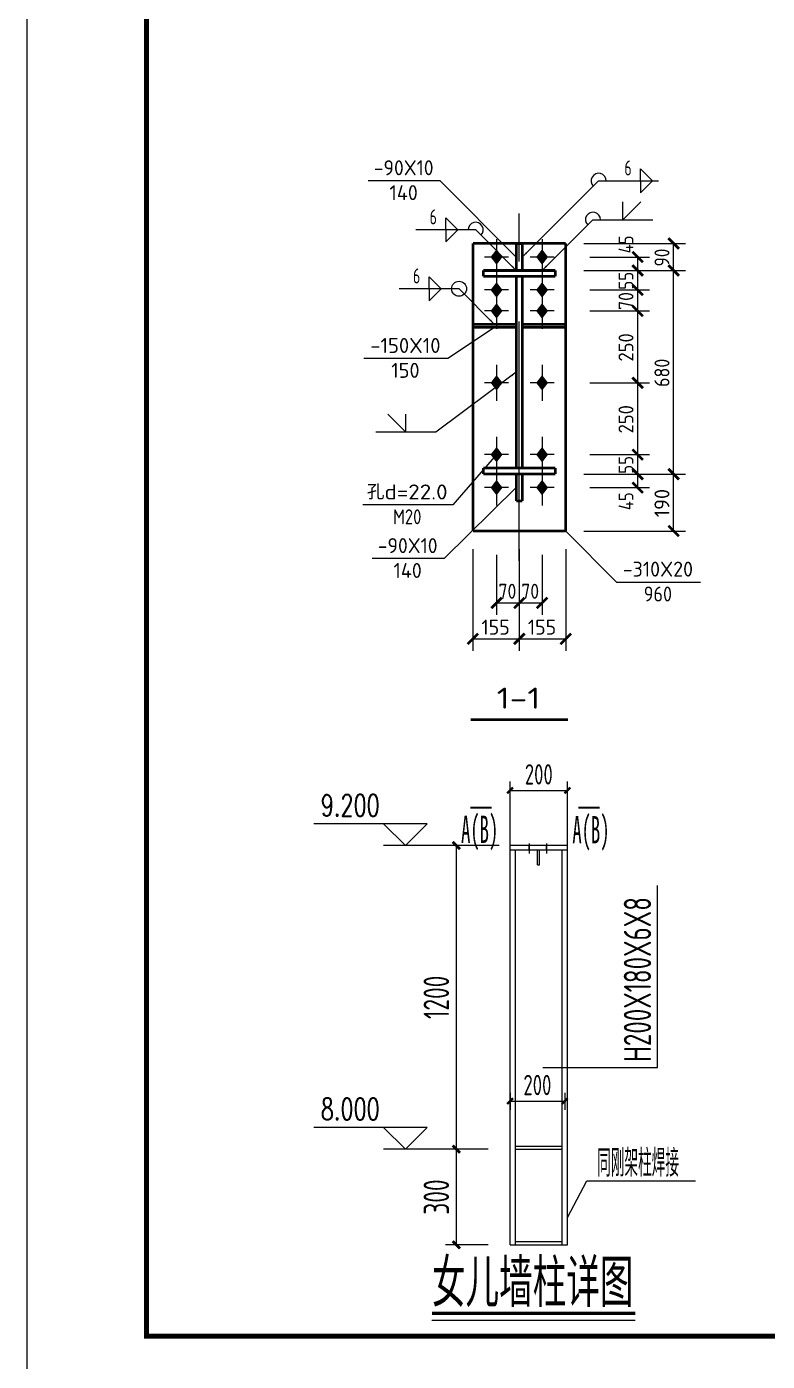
# Model space of a CAD drawing. Extents: x -17471 to 313636, y -71590 to 757901.
# Drawn here: x 187536 to 202984, y 627386 to 655233 of the extents above; entities that cross this region are included whole.
import ezdxf
from ezdxf.enums import TextEntityAlignment as Align

# ---------------------------------------------------------------- set-up
doc = ezdxf.new("R2010")
doc.units = 0
doc.header["$LTSCALE"] = 1000
doc.header["$MEASUREMENT"] = 0
doc.linetypes.add('6', pattern=[8.75, 5, -1.25, 1.25, -1.25])
for name, color, linetype in [('10', 7, 'Continuous'), ('20', 2, 'Continuous'), ('ADIM', 3, 'Continuous'), ('DIM_SYMB', 3, 'Continuous'), ('PUB_TEXT', 7, 'Continuous'), ('PUB_TITLE', 4, 'Continuous'), ('THIN', 7, 'Continuous'), ('尺寸标注', 253, 'Continuous'), ('焊缝标注', 253, 'Continuous'), ('螺栓孔标注', 253, 'Continuous'), ('钢板标注', 253, 'Continuous')]:
    doc.layers.add(name, color=color, linetype=linetype)
doc.layers.add('TEXT', color=7, linetype='Continuous', lineweight=13)
doc.styles.add('_TCH_DIM', font='SIMPLEX', dxfattribs={"bigfont": 'GBCBIG'})
doc.styles.add('STYLE1', font='simhei.ttf', dxfattribs={"width": 0.8})
doc.styles.add('TSSD_Dimension', font='Tssdeng.shx', dxfattribs={"width": 0.7, "bigfont": 'hztxt.shx'})
doc.styles.add('TSSD_REIN', font='Tssdeng.shx', dxfattribs={"width": 0.7, "bigfont": 'hztxt.shx'})
doc.dimstyles.new('TSSD_20_1', dxfattribs={"dimtxt": 3.5, "dimasz": 1, "dimexe": 1.5, "dimexo": 1.5, "dimgap": 1, "dimtad": 1, "dimdec": 0, "dimlfac": 20, "dimzin": 0, "dimdsep": 46, "dimtxsty": 'TSSD_Dimension', "dimblk": 'ARCHTICK', "dimblk1": 'ARCHTICK', "dimblk2": 'ARCHTICK', "dimsah": 1, "dimcen": 0, "dimclrd": 3, "dimclre": 3, "dimclrt": 7, "dimadec": 0, "dimazin": 0, "dimtfac": 1, "dimtdec": 0, "dimtix": 1, "dimtmove": 2, "dimatfit": 3, "dimldrblk": 'ARCHTICK', "dimfxl": 0, "dimtvp": 0.7, "dimtolj": 1, "dimtzin": 0, "dimarcsym": 0})

# ---------------------------------------------------------------- blocks, each defined once
blk = doc.blocks.new('_ArchTick')
at = {"color": 0, "linetype": 'ByBlock', "const_width": 0.4}
blk.add_lwpolyline([(-0.5, -0.5), (0.5, 0.5)], dxfattribs=at)
blk = doc.blocks.new('*D575')
at = {"layer": 'ADIM', "color": 3, "lineweight": -2, "transparency": 16777216}
for p, q in [((10914734, -1656522), (10913811, -1656522)), ((10913998, -1656522), (10913998, -1661737)), ((10914544, -1661737), (10913811, -1661737))]:
    blk.add_line(p, q, dxfattribs=at)
at = {"layer": 'Defpoints', "color": 0, "transparency": 16777216}
for p in [(10914921, -1656522), (10913998, -1661737), (10914731, -1661737)]:
    blk.add_point(p, dxfattribs=at)
at = {"layer": 'ADIM', "color": 3, "lineweight": -2, "transparency": 16777216, "xscale": 125, "yscale": 125, "zscale": 125}
for p, rotation in [((10913998, -1656522), 90), ((10913998, -1661737), 270)]:
    blk.add_blockref('_ArchTick', p, dxfattribs=dict(at, rotation=rotation))
at = {"layer": 'ADIM', "color": 7, "transparency": 16777216, "insert": (10913655, -1659129), "char_height": 437.5, "attachment_point": 5, "rotation": 90, "style": 'TSSD_Dimension'}
blk.add_mtext('\\A1;1200', dxfattribs=at)
blk = doc.blocks.new('*D576')
at = {"layer": 'ADIM', "color": 3, "lineweight": -2, "transparency": 16777216}
for p, q in [((10914544, -1661737), (10913811, -1661737)), ((10913998, -1661737), (10913998, -1663379)), ((10914544, -1663379), (10913811, -1663379))]:
    blk.add_line(p, q, dxfattribs=at)
at = {"layer": 'Defpoints', "color": 0, "transparency": 16777216}
for p in [(10914731, -1661737), (10913998, -1663379), (10914731, -1663379)]:
    blk.add_point(p, dxfattribs=at)
at = {"layer": 'ADIM', "color": 3, "lineweight": -2, "transparency": 16777216, "xscale": 125, "yscale": 125, "zscale": 125}
for p, rotation in [((10913998, -1661737), 90), ((10913998, -1663379), 270)]:
    blk.add_blockref('_ArchTick', p, dxfattribs=dict(at, rotation=rotation))
at = {"layer": 'ADIM', "color": 7, "transparency": 16777216, "insert": (10913655, -1662558), "char_height": 437.5, "attachment_point": 5, "rotation": 90, "style": 'TSSD_Dimension'}
blk.add_mtext('\\A1;300', dxfattribs=at)
blk = doc.blocks.new('*D577')
at = {"layer": 'ADIM', "color": 3, "lineweight": -2, "transparency": 16777216}
for p, q in [((10914921, -1656525), (10914921, -1655424)), ((10915907, -1656525), (10915907, -1655424)), ((10914921, -1655574), (10915907, -1655574))]:
    blk.add_line(p, q, dxfattribs=at)
at = {"layer": 'Defpoints', "color": 0, "transparency": 16777216}
for p in [(10915907, -1655574), (10914921, -1656675), (10915907, -1656675)]:
    blk.add_point(p, dxfattribs=at)
at = {"layer": 'ADIM', "color": 3, "lineweight": -2, "transparency": 16777216, "xscale": 100, "yscale": 100, "zscale": 100, "rotation": 180}
blk.add_blockref('_ArchTick', (10914921, -1655574), dxfattribs=at)
at = {"layer": 'ADIM', "color": 3, "lineweight": -2, "transparency": 16777216, "xscale": 100, "yscale": 100, "zscale": 100}
blk.add_blockref('_ArchTick', (10915907, -1655574), dxfattribs=at)
at = {"layer": 'ADIM', "color": 7, "transparency": 16777216, "insert": (10915414, -1655299), "char_height": 350, "attachment_point": 5, "style": 'TSSD_Dimension'}
blk.add_mtext('\\A1;200', dxfattribs=at)
blk = doc.blocks.new('*D578')
at = {"layer": 'ADIM', "color": 3, "lineweight": -2, "transparency": 16777216}
for p, q in [((10914921, -1660769), (10914921, -1661059)), ((10914921, -1660909), (10915859, -1660909)), ((10915859, -1660769), (10915859, -1661059))]:
    blk.add_line(p, q, dxfattribs=at)
at = {"layer": 'Defpoints', "color": 0, "transparency": 16777216}
for p in [(10914921, -1660619), (10915859, -1660619), (10915859, -1660909)]:
    blk.add_point(p, dxfattribs=at)
at = {"layer": 'ADIM', "color": 3, "lineweight": -2, "transparency": 16777216, "xscale": 100, "yscale": 100, "zscale": 100, "rotation": 180}
blk.add_blockref('_ArchTick', (10914921, -1660909), dxfattribs=at)
at = {"layer": 'ADIM', "color": 3, "lineweight": -2, "transparency": 16777216, "xscale": 100, "yscale": 100, "zscale": 100}
blk.add_blockref('_ArchTick', (10915859, -1660909), dxfattribs=at)
at = {"layer": 'ADIM', "color": 7, "transparency": 16777216, "insert": (10915390, -1660634), "char_height": 350, "attachment_point": 5, "style": 'TSSD_Dimension'}
blk.add_mtext('\\A1;200', dxfattribs=at)
blk = doc.blocks.new('nrq3')
at = {"layer": 'ADIM'}
for p, q in [((10913498.3, -1656146.6), (10911550.7, -1656146.6)), ((10913123.3, -1656521.6), (10912748.3, -1656146.6)), ((10913123.3, -1656521.6), (10913498.3, -1656146.6)), ((10913998.3, -1656521.6), (10912748.3, -1656521.6)), ((10915246.8, -1656486.7), (10915246.8, -1656655.9)), ((10915548.6, -1656486.7), (10915548.6, -1656655.9)), ((10915389.8, -1656855.5), (10915424.3, -1656855.5)), ((10917452.8, -1660334.4), (10917452.8, -1657209.7)), ((10915484.4, -1660334.4), (10917452.8, -1660334.4)), ((10913498.3, -1661361.9), (10911550.7, -1661361.9)), ((10913123.3, -1661736.9), (10912748.3, -1661361.9)), ((10913123.3, -1661736.9), (10913498.3, -1661361.9)), ((10913998.3, -1661736.9), (10912748.3, -1661736.9)), ((10915907.2, -1662908.8), (10916236.1, -1662280.2)), ((10916236.1, -1662280.2), (10918102.2, -1662280.2))]:
    blk.add_line(p, q, dxfattribs=at)
at = {"layer": 'ADIM', "const_width": 28.1}
for points in [[(10915246.8, -1656521.6), (10915246.8, -1656602.5)], [(10915548.6, -1656521.6), (10915548.6, -1656602.5)]]:
    blk.add_lwpolyline(points, dxfattribs=at)
at = {"layer": 'THIN'}
for p, q in [((10914921.1, -1663378.5), (10914921.1, -1656521.6)), ((10915907.2, -1656521.6), (10914921.1, -1656521.6)), ((10915907.2, -1656602.5), (10914921.1, -1656602.5)), ((10915014.8, -1663378.5), (10915014.8, -1656602.5)), ((10915389.8, -1656855.5), (10915389.8, -1656602.5)), ((10915424.3, -1656855.5), (10915424.3, -1656602.5)), ((10915813.4, -1663378.5), (10915813.4, -1656602.5)), ((10915907.2, -1663378.5), (10915907.2, -1656521.6)), ((10915014.8, -1661686.7), (10915797.5, -1661686.7)), ((10915014.8, -1661736.9), (10915813.4, -1661736.9)), ((10914921.1, -1663378.5), (10915907.2, -1663378.5)), ((10915014.8, -1663322.1), (10915813.4, -1663322.1))]:
    blk.add_line(p, q, dxfattribs=at)
at = {"layer": 'THIN', "color": 6, "const_width": 32.8}
for points in [[(10914238.1, -1655872.1), (10914603.6, -1655872.1)], [(10916090.7, -1655872.1), (10916456.3, -1655872.1)]]:
    blk.add_lwpolyline(points, dxfattribs=at)
at = {"layer": 'PUB_TEXT', "style": '_TCH_DIM', "width": 0.705882}
for s, p in [('9.200', (10911670.7, -1656015.3)), ('8.000', (10911670.7, -1661230.7))]:
    blk.add_text(s, height=371.88, dxfattribs=at).set_placement(p)
at = {"layer": 'TEXT', "width": 0.5}
for s, style, p in [('A(B)', 'STYLE1', (10914080, -1656477)), ('A(B)', 'STYLE1', (10915990.6, -1656483.9)), ('同刚架柱焊接', 'TSSD_REIN', (10916415, -1662207.3))]:
    blk.add_text(s, height=468.75, dxfattribs=dict(at, style=style)).set_placement(p)
at = {"layer": 'TEXT', "style": 'TSSD_REIN', "width": 0.7}
blk.add_text('H200X180X6X8', height=468.75, rotation=90, dxfattribs=at).set_placement((10917342.4, -1660237.3))
at = {"layer": 'ADIM'}
for base, p1, p2, angle, text, override, picture, middle in [((10915907.2, -1655574.4), (10914921.1, -1656675.1), (10915907.2, -1656675.1), 180, '200', {"dimscale": 100, "dimlfac": 0.2}, '*D577', (10915414.1, -1655299.4)), ((10913998.3, -1661736.9), (10914921.1, -1656521.6), (10914731.1, -1661736.9), 90, '1200', {"dimscale": 125, "dimlfac": 0.2}, '*D575', (10913654.6, -1659129.3)), ((10913998.3, -1663378.5), (10914731.1, -1661736.9), (10914731.1, -1663378.5), 90, '300', {"dimscale": 125, "dimlfac": 0.2}, '*D576', (10913654.6, -1662557.7))]:
    dim = blk.add_linear_dim(base=base, p1=p1, p2=p2, angle=angle, text=text, dimstyle='TSSD_20_1', override=override, dxfattribs=at)
    dim.commit()
    dim.dimension.update_dxf_attribs({"geometry": picture, "text_midpoint": middle})
dim = blk.add_linear_dim(base=(10915858.6, -1660909.4), p1=(10914921.1, -1660618.6), p2=(10915858.6, -1660618.6), text='200', dimstyle='TSSD_20_1', override={"dimscale": 100, "dimlfac": 0.2}, dxfattribs=at)
dim.commit()
dim.dimension.update_dxf_attribs({"geometry": '*D578', "text_midpoint": (10915389.8, -1660634.4)})

msp = doc.modelspace()

# ---------------------------------------------------------------- linework, layer by layer
at = {"layer": '10', "color": 7, "linetype": '6'}
msp.add_line((197811.9, 644084.6), (197811.9, 651334.6), dxfattribs=at)
at = {"layer": '10', "color": 253}
for p, q in [((197336.9, 650802.2), (197336.9, 650052.2)), ((198286.9, 650802.2), (198286.9, 650052.2)), ((197586.9, 650427.2), (197086.9, 650427.2)), ((198536.9, 650427.2), (198036.9, 650427.2)), ((197336.9, 650114.7), (197336.9, 649364.7)), ((198286.9, 650114.7), (198286.9, 649364.7)), ((197586.9, 649739.7), (197086.9, 649739.7)), ((197336.9, 649677.2), (197336.9, 648927.2)), ((198536.9, 649739.7), (198036.9, 649739.7)), ((198286.9, 649677.2), (198286.9, 648927.2)), ((197586.9, 649302.2), (197086.9, 649302.2)), ((198536.9, 649302.2), (198036.9, 649302.2)), ((197336.9, 648177.2), (197336.9, 647427.2)), ((198286.9, 648177.2), (198286.9, 647427.2)), ((197586.9, 647802.2), (197086.9, 647802.2)), ((198536.9, 647802.2), (198036.9, 647802.2)), ((197336.9, 646678.4), (197336.9, 645928.4)), ((198286.9, 646678.4), (198286.9, 645928.4)), ((197586.9, 646303.4), (197086.9, 646303.4)), ((198536.9, 646303.4), (198036.9, 646303.4)), ((197336.9, 645990.9), (197336.9, 645240.9)), ((198286.9, 645990.9), (198286.9, 645240.9)), ((197586.9, 645615.9), (197086.9, 645615.9)), ((198536.9, 645615.9), (198036.9, 645615.9))]:
    msp.add_line(p, q, dxfattribs=at)
at = {"layer": '10', "color": 3, "const_width": 56.2}
for points in [[(198561.9, 650145.9), (197061.9, 650145.9)], [(197061.9, 650145.9), (197061.9, 650020.9)], [(197061.9, 650020.9), (198561.9, 650020.9)], [(197749.4, 646022.1), (197749.4, 650020.9)], [(197874.4, 646022.1), (197874.4, 650020.9)], [(198561.9, 650020.9), (198561.9, 650145.9)], [(198561.9, 646022.1), (197061.9, 646022.1)], [(197061.9, 646022.1), (197061.9, 645897.1)], [(197061.9, 645897.1), (198561.9, 645897.1)], [(198561.9, 645897.1), (198561.9, 646022.1)]]:
    msp.add_lwpolyline(points, dxfattribs=at)
at = {"layer": '10', "const_width": 56.2}
msp.add_lwpolyline([(196799.4, 640772.1), (198824.4, 640772.1)], dxfattribs=at)
at = {"layer": '10'}
for points in [[(197336.9, 650589.7), (197211.9, 650427.2), (197461.9, 650427.2), (197336.9, 650264.7)], [(198286.9, 650589.7), (198161.9, 650427.2), (198411.9, 650427.2), (198286.9, 650264.7)], [(197336.9, 649902.2), (197211.9, 649739.7), (197461.9, 649739.7), (197336.9, 649577.2)], [(198286.9, 649902.2), (198161.9, 649739.7), (198411.9, 649739.7), (198286.9, 649577.2)], [(197336.9, 649464.7), (197211.9, 649302.2), (197461.9, 649302.2), (197336.9, 649139.7)], [(198286.9, 649464.7), (198161.9, 649302.2), (198411.9, 649302.2), (198286.9, 649139.7)], [(197336.9, 647964.7), (197211.9, 647802.2), (197461.9, 647802.2), (197336.9, 647639.7)], [(198286.9, 647964.7), (198161.9, 647802.2), (198411.9, 647802.2), (198286.9, 647639.7)], [(197336.9, 646465.9), (197211.9, 646303.4), (197461.9, 646303.4), (197336.9, 646140.9)], [(198286.9, 646465.9), (198161.9, 646303.4), (198411.9, 646303.4), (198286.9, 646140.9)], [(197336.9, 645778.4), (197211.9, 645615.9), (197461.9, 645615.9), (197336.9, 645453.4)], [(198286.9, 645778.4), (198161.9, 645615.9), (198411.9, 645615.9), (198286.9, 645453.4)]]:
    msp.add_solid(points, dxfattribs=at)
at = {"layer": '20', "const_width": 56.2}
for points in [[(198780.6, 650709.6), (196843.1, 650709.6)], [(196843.1, 650709.6), (196843.1, 644709.6)], [(197874.4, 650708.4), (197749.4, 650708.4)], [(197749.4, 650708.4), (197749.4, 650145.9)], [(197874.4, 650145.9), (197874.4, 650708.4)], [(198780.6, 644709.6), (198780.6, 650709.6)], [(197749.4, 650145.9), (197874.4, 650145.9)], [(197749.4, 649020.9), (196843.1, 649020.9)], [(196843.1, 649020.9), (196843.1, 648958.4)], [(196843.1, 648958.4), (197749.4, 648958.4)], [(197749.4, 648958.4), (197749.4, 649020.9)], [(197874.4, 649020.9), (198780.6, 649020.9)], [(197874.4, 648958.4), (197874.4, 649020.9)], [(198780.6, 648958.4), (197874.4, 648958.4)], [(198780.6, 649020.9), (198780.6, 648958.4)], [(197749.4, 645897.1), (197874.4, 645897.1)], [(197749.4, 645334.6), (197749.4, 645897.1)], [(197874.4, 645897.1), (197874.4, 645334.6)], [(197874.4, 645334.6), (197749.4, 645334.6)], [(196843.1, 644709.6), (198780.6, 644709.6)]]:
    msp.add_lwpolyline(points, dxfattribs=at)
at = {"layer": 'DIM_SYMB', "const_width": 70}
msp.add_lwpolyline([(195989.8, 628386.2), (200229.9, 628386.2)], dxfattribs=at)
at = {"layer": 'DIM_SYMB'}
msp.add_lwpolyline([(195989.8, 628246.2), (200229.9, 628246.2)], dxfattribs=at)
at = {"layer": 'PUB_TITLE'}
msp.add_lwpolyline([(187535.9, 626910.7), (271635.9, 626910.7), (271635.9, 686310.7), (187535.9, 686310.7)], close=True, dxfattribs=at)
at = {"layer": 'PUB_TITLE', "const_width": 100}
msp.add_lwpolyline([(190035.9, 627910.7), (270635.9, 627910.7), (270635.9, 685310.7), (190035.9, 685310.7)], close=True, dxfattribs=at)
at = {"layer": '尺寸标注'}
for p, q in [((199155.6, 650709.6), (201280.6, 650709.6)), ((201030.6, 650145.9), (201030.6, 650709.6)), ((199280.6, 650427.2), (200530.6, 650427.2)), ((200280.6, 650145.9), (200280.6, 650427.2)), ((199155.6, 650145.9), (201280.6, 650145.9)), ((199155.6, 650145.9), (201280.6, 650145.9)), ((199280.6, 650145.9), (200530.6, 650145.9)), ((199280.6, 650145.9), (200530.6, 650145.9)), ((200280.6, 649739.7), (200280.6, 650145.9)), ((201030.6, 645897.1), (201030.6, 650145.9)), ((199280.6, 649739.7), (200530.6, 649739.7)), ((199280.6, 649739.7), (200530.6, 649739.7)), ((200280.6, 649302.2), (200280.6, 649739.7)), ((199280.6, 649302.2), (200530.6, 649302.2)), ((199280.6, 649302.2), (200530.6, 649302.2)), ((200280.6, 647802.2), (200280.6, 649302.2)), ((199280.6, 647802.2), (200530.6, 647802.2)), ((199280.6, 647802.2), (200530.6, 647802.2)), ((200280.6, 646303.4), (200280.6, 647802.2)), ((199280.6, 646303.4), (200530.6, 646303.4)), ((199280.6, 646303.4), (200530.6, 646303.4)), ((200280.6, 645897.1), (200280.6, 646303.4)), ((199155.6, 645897.1), (201280.6, 645897.1)), ((199155.6, 645897.1), (201280.6, 645897.1)), ((199280.6, 645897.1), (200530.6, 645897.1)), ((199280.6, 645897.1), (200530.6, 645897.1)), ((200280.6, 645615.9), (200280.6, 645897.1)), ((201030.6, 644709.6), (201030.6, 645897.1)), ((199280.6, 645615.9), (200530.6, 645615.9)), ((199155.6, 644709.6), (201280.6, 644709.6)), ((196843.1, 644334.6), (196843.1, 642209.6)), ((197336.9, 644209.6), (197336.9, 642959.6)), ((197811.9, 644334.6), (197811.9, 642209.6)), ((197811.9, 644334.6), (197811.9, 642209.6)), ((197811.9, 644209.6), (197811.9, 642959.6)), ((197811.9, 644209.6), (197811.9, 642959.6)), ((198286.9, 644209.6), (198286.9, 642959.6)), ((198780.6, 644334.6), (198780.6, 642209.6)), ((197336.9, 643209.6), (197811.9, 643209.6)), ((197811.9, 643209.6), (198286.9, 643209.6)), ((196843.1, 642459.6), (197811.9, 642459.6)), ((197811.9, 642459.6), (198780.6, 642459.6))]:
    msp.add_line(p, q, dxfattribs=at)
at = {"layer": '尺寸标注', "const_width": 56.2}
for points in [[(200920.2, 650820.1), (201141.1, 650599.2)], [(200170.2, 650537.7), (200391.1, 650316.7)], [(200170.2, 650256.4), (200391.1, 650035.4)], [(200170.2, 650256.4), (200391.1, 650035.4)], [(200920.2, 650256.4), (201141.1, 650035.4)], [(200920.2, 650256.4), (201141.1, 650035.4)], [(200170.2, 649850.2), (200391.1, 649629.2)], [(200170.2, 649850.2), (200391.1, 649629.2)], [(200170.2, 649412.7), (200391.1, 649191.7)], [(200170.2, 649412.7), (200391.1, 649191.7)], [(200170.2, 647912.7), (200391.1, 647691.7)], [(200170.2, 647912.7), (200391.1, 647691.7)], [(200170.2, 646413.9), (200391.1, 646192.9)], [(200170.2, 646413.9), (200391.1, 646192.9)], [(200170.2, 646007.6), (200391.1, 645786.7)], [(200170.2, 646007.6), (200391.1, 645786.7)], [(200920.2, 646007.6), (201141.1, 645786.7)], [(200920.2, 646007.6), (201141.1, 645786.7)], [(200170.2, 645726.4), (200391.1, 645505.4)], [(200920.2, 644820.1), (201141.1, 644599.2)], [(197226.4, 643099.2), (197447.4, 643320.1)], [(197701.4, 643099.2), (197922.4, 643320.1)], [(197701.4, 643099.2), (197922.4, 643320.1)], [(198176.4, 643099.2), (198397.4, 643320.1)], [(196732.7, 642349.2), (196953.6, 642570.1)], [(197701.4, 642349.2), (197922.4, 642570.1)], [(197701.4, 642349.2), (197922.4, 642570.1)], [(198670.2, 642349.2), (198891.1, 642570.1)]]:
    msp.add_lwpolyline(points, dxfattribs=at)
at = {"layer": '焊缝标注'}
for p, q in [((200341, 652267.5), (200591, 652017.5)), ((200341, 652017.5), (200341, 652267.5)), ((197874.4, 650427.2), (199466, 652017.5)), ((199466, 652017.5), (200716, 652017.5)), ((200341, 651767.5), (200591, 652017.5)), ((200341, 652017.5), (200341, 651767.5)), ((199973, 651206.2), (199973, 651581.2)), ((199973, 651206.2), (200348, 651581.2)), ((196526.9, 650995.5), (196276.9, 651245.5)), ((196276.9, 650995.5), (196276.9, 651245.5)), ((198286.9, 650145.9), (199348, 651206.2)), ((199348, 651206.2), (200598, 651206.2)), ((196901.9, 650995.5), (195651.9, 650995.5)), ((196526.9, 650995.5), (196276.9, 650745.5)), ((196276.9, 650995.5), (196276.9, 650745.5)), ((197749.4, 650145.9), (196901.9, 650995.5)), ((196179.7, 649764.3), (195929.7, 650014.3)), ((195929.7, 649764.3), (195929.7, 650014.3)), ((196554.7, 649764.3), (195304.7, 649764.3)), ((196179.7, 649764.3), (195929.7, 649514.3)), ((195929.7, 649764.3), (195929.7, 649514.3)), ((197296.3, 649020.9), (196554.7, 649764.3)), ((197749.4, 648021.5), (196070.4, 646771.9)), ((195445.4, 646771.9), (195070.4, 647146.9)), ((195445.4, 646771.9), (195445.4, 647146.9)), ((196070.4, 646771.9), (194820.4, 646771.9))]:
    msp.add_line(p, q, dxfattribs=at)
msp.add_circle((196554.7, 649764.3), 156.2, dxfattribs=at)
for centre, start, end in [((199466, 652017.5), 0, 224.97719), ((199348, 651206.2), 0, 224.97719), ((196901.9, 650995.5), 314.93155, 180.00001)]:
    msp.add_arc(centre, 156.2, start, end, dxfattribs=at)
for points in [[(197874.4, 650427.2), (197976.1, 650502.3), (197949.6, 650528.8)], [(197749.4, 650145.9), (197674.4, 650247.7), (197647.8, 650221.2)], [(198286.9, 650145.9), (198388.6, 650221), (198362.1, 650247.5)], [(197296.3, 649020.9), (197221.3, 649122.7), (197194.7, 649096.2)], [(197749.4, 648021.5), (197637.9, 647961.9), (197660.3, 647931.9)]]:
    msp.add_solid(points, dxfattribs=at)
at = {"layer": '螺栓孔标注'}
for p, q in [((197336.9, 646303.4), (196422.2, 645256.7)), ((196422.2, 645256.7), (194547.2, 645256.7))]:
    msp.add_line(p, q, dxfattribs=at)
at = {"layer": '螺栓孔标注', "const_width": 12.5}
msp.add_lwpolyline([(197343.1, 646303.4, 1), (197330.6, 646303.4, 1), (197343.1, 646303.4, 1)], format="xyb", dxfattribs=at)
at = {"layer": '钢板标注'}
for p, q in [((196160.3, 652020.1), (194660.3, 652020.1)), ((197749.4, 650427.2), (196160.3, 652020.1)), ((197296.3, 648958.4), (196321.8, 648312.2)), ((196321.8, 648312.2), (194571.8, 648312.2)), ((197749.4, 645615.9), (196243.6, 644136.6)), ((198780.6, 644709.6), (199838.3, 643646)), ((196243.6, 644136.6), (194743.6, 644136.6)), ((199838.3, 643646), (201588.3, 643646))]:
    msp.add_line(p, q, dxfattribs=at)
at = {"layer": '钢板标注', "const_width": 12.5}
for points in [[(197755.6, 650427.2, 1), (197743.1, 650427.2, 1), (197755.6, 650427.2, 1)], [(197302.5, 648958.4, 1), (197290, 648958.4, 1), (197302.5, 648958.4, 1)], [(197755.6, 645615.9, 1), (197743.1, 645615.9, 1), (197755.6, 645615.9, 1)], [(198786.9, 644709.6, 1), (198774.4, 644709.6, 1), (198786.9, 644709.6, 1)]]:
    msp.add_lwpolyline(points, format="xyb", dxfattribs=at)

# ---------------------------------------------------------------- block references
at = {"xscale": 1.215, "yscale": 1.215, "zscale": 1.215}
msp.add_blockref('nrq3', (-13064010, 2650820.8), dxfattribs=at)

# ---------------------------------------------------------------- texts
at = {"layer": '10', "style": 'TSSD_REIN', "width": 0.984623}
msp.add_text('1-1', height=437.5, dxfattribs=at).set_placement((197339.4, 641004), (198250.6, 641004), align=Align.FIT)
at = {"layer": 'PUB_TEXT', "style": 'TSSD_REIN', "width": 0.7}
msp.add_text('女儿墙柱详图', height=1000, dxfattribs=at).set_placement((195989.8, 628518.3))
at = {"layer": '尺寸标注', "style": 'TSSD_REIN', "width": 0.91}
for s, p, p2 in [('45', (200193.1, 650503.7), (200193.1, 650875.6)), ('90', (200943.1, 650230.9), (200943.1, 650602.8)), ('55', (200193.1, 649745.9), (200193.1, 650117.8)), ('70', (200193.1, 649324.1), (200193.1, 649695.9)), ('250', (200193.1, 648245.9), (200193.1, 648836.6)), ('680', (200943.1, 647715.3), (200943.1, 648305.9)), ('250', (200193.1, 646746.5), (200193.1, 647337.2)), ('55', (200193.1, 645903.4), (200193.1, 646275.3)), ('190', (200943.1, 644997.1), (200943.1, 645587.8)), ('45', (200193.1, 645145.6), (200193.1, 645517.5))]:
    msp.add_text(s, height=312.5, rotation=90, dxfattribs=at).set_placement(p, p2, align=Align.FIT)
for s, p, p2 in [('70', (197377.5, 643297.1), (197749.4, 643297.1)), ('70', (197852.5, 643297.1), (198224.4, 643297.1)), ('155', (197021.3, 642547.1), (197611.9, 642547.1)), ('155', (197990, 642547.1), (198580.6, 642547.1))]:
    msp.add_text(s, height=312.5, dxfattribs=at).set_placement(p, p2, align=Align.FIT)
at = {"layer": '焊缝标注', "style": 'TSSD_REIN', "width": 0.979999}
for p, p2 in [((200003.5, 652130), (200156.6, 652130)), ((195939.4, 651108), (196092.5, 651108)), ((195592.2, 649876.8), (195745.3, 649876.8))]:
    msp.add_text('6', height=312.5, dxfattribs=at).set_placement(p, p2, align=Align.FIT)
at = {"layer": '螺栓孔标注', "style": 'TSSD_REIN'}
for s, width, p, p2 in [('孔d=22.0', 1.038074, (194631.6, 645369.2), (196315.9, 645369.2)), ('M20', 0.847242, (195178.4, 644850.5), (195769.1, 644850.5))]:
    msp.add_text(s, height=312.5, dxfattribs=dict(at, width=width)).set_placement(p, p2, align=Align.FIT)
at = {"layer": '钢板标注', "style": 'TSSD_REIN'}
for s, width, p, p2 in [('-90X10', 0.8645, (194775.9, 652132.6), (196022.8, 652132.6)), ('140', 0.91, (195104, 651613.8), (195694.7, 651613.8)), ('-150X10', 0.871, (194703.1, 648424.7), (196168.7, 648424.7)), ('150', 0.91, (195140.6, 647906), (195731.2, 647906)), ('-90X10', 0.8645, (194859.2, 644249.1), (196106.1, 644249.1)), ('140', 0.91, (195187.3, 643730.3), (195777.9, 643730.3)), ('-310X20', 0.871, (199969.6, 643758.5), (201435.2, 643758.5)), ('960', 0.910001, (200407.1, 643239.8), (200997.7, 643239.8))]:
    msp.add_text(s, height=312.5, dxfattribs=dict(at, width=width)).set_placement(p, p2, align=Align.FIT)

doc.saveas('drawing.dxf')
